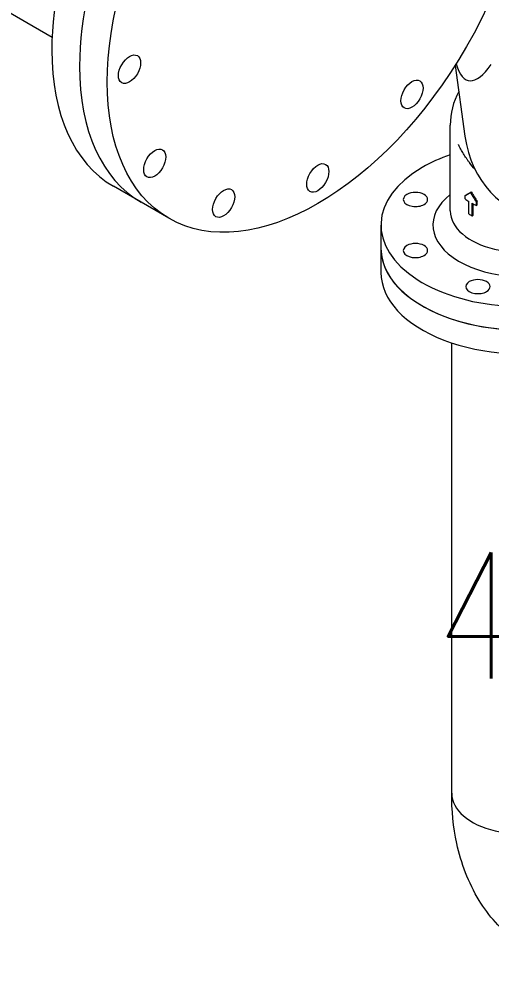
# Model space of a CAD drawing. Header units: millimetres. Extents: x -312439 to 477422, y -331570 to 212570.
# Drawn here: x 349937 to 350406, y 169591 to 170533 of the extents above; entities that cross this region are included whole.
import ezdxf

# ---------------------------------------------------------------- set-up
doc = ezdxf.new("R2010")
doc.units = ezdxf.units.MM
doc.layers.add('ARCONDTEXTO', color=4, linetype='Continuous')
doc.styles.add('ROMAND', font='ROMAND.SHX')
doc.styles.add('ROMANS', font='romans.shx', dxfattribs={"height": 187.5})
doc.dimstyles.new('1-50 (MILIMETRO)', dxfattribs={"dimscale": 0, "dimtxt": 125, "dimasz": 125, "dimexe": 100, "dimexo": 100, "dimgap": 50, "dimtad": 0, "dimdec": 0, "dimzin": 0, "dimdsep": 46, "dimtxsty": 'ROMAND', "dimcen": -390, "dimclrd": 1, "dimclre": 1, "dimclrt": 3, "dimadec": 0, "dimazin": 0, "dimtfac": 1, "dimtdec": 0, "dimtix": 1, "dimtmove": 2, "dimatfit": 2, "dimfxl": 1, "dimtvp": 1, "dimtolj": 1, "dimtzin": 0, "dimarcsym": 0})

# ---------------------------------------------------------------- blocks, each defined once
blk = doc.blocks.new('*D23')
at = {"color": 1, "lineweight": -2, "transparency": 16777216}
for p, q in [((350336.9, 171456.1), (349193, 170795.67)), ((349293, 170728.41), (349293, 169056.74)), ((350336.9, 169534.43), (349193, 168874))]:
    blk.add_line(p, q, dxfattribs=at)
at = {"color": 1, "transparency": 16777216}
for points in [[(349272.17, 170728.41), (349313.83, 170728.41), (349293, 170853.41)], [(349272.17, 169056.74), (349313.83, 169056.74), (349293, 168931.74)]]:
    blk.add_solid(points, dxfattribs=at)
at = {"layer": 'Defpoints', "color": 0, "transparency": 16777216}
for p in [(350436.9, 171513.84), (350436.9, 169592.17), (349293, 168931.74)]:
    blk.add_point(p, dxfattribs=at)
at = {"color": 3, "transparency": 16777216, "insert": (349176.12, 169869.33), "char_height": 125, "attachment_point": 5, "rotation": 90, "style": 'ROMAND'}
blk.add_mtext('\\A1;1922', dxfattribs=at)

msp = doc.modelspace()

# ---------------------------------------------------------------- linework, layer by layer
at = {"color": 5, "linetype": 'Continuous', "lineweight": 0, "extrusion": (4.44089e-16, 0.816497, 0.57735)}
for p, q in [((349969.926, 170514.467), (345822.552, 172908.954)), ((350370.291, 170486.724), (350380.107, 170416.515)), ((350365.507, 170342.28), (350365.507, 170427.323)), ((350085.994, 170334.884), (350030.915, 170366.684)), ((350385.517, 170360.561), (350386.418, 170361.081)), ((350380.193, 170357.491), (350381.1, 170358.015)), ((350380.193, 170354.201), (350380.193, 170357.491)), ((350383.857, 170339.314), (350383.857, 170351.76)), ((350391.461, 170350.985), (350392.368, 170351.509)), ((350391.461, 170347.696), (350391.461, 170350.985)), ((350392.368, 170348.219), (350392.368, 170351.509)), ((350387.229, 170337.368), (350387.229, 170349.813)), ((350388.131, 170337.888), (350388.131, 170349.334)), ((350391.461, 170347.696), (350392.368, 170348.219)), ((350387.229, 170337.368), (350388.131, 170337.888)), ((350296.665, 170328.228), (350296.665, 170281.216)), ((350366.904, 169763.616), (350366.904, 170211.058))]:
    msp.add_line(p, q, dxfattribs=at)
at = {"color": 5, "linetype": 'Continuous', "lineweight": 0}
msp.add_arc((350436.898, 170427.323), 71.391, 151.937168, 180, dxfattribs=at)
for centre, major_axis, ratio, start_param, end_param in [((350178.803, 170622.833), (-147.888, -256.149), 0.5773503, 3.1415927, 5.4977871), ((350206.342, 170606.933), (147.888, 256.149), 0.5773503, 0, 2.3561945), ((350206.342, 170606.933), (-147.888, -256.149), 0.5773503, 3.1415927, 5.4977871), ((350178.803, 170622.833), (-147.888, -256.149), 0.5773503, 5.4977871, 6.2831853), ((350206.342, 170606.933), (147.888, 256.149), 0.5773503, 2.3561945, 3.1415927), ((350206.342, 170606.933), (-147.888, -256.149), 0.5773503, 5.4977871, 6.2831853), ((350436.898, 170728.049), (53.231, 256.437), 0.1855173, 2.8160817, 3.5384683), ((350450.56, 170428.543), (8.052, -90.155), 0.7886751, 4.7755436, 6.1995467), ((350436.898, 170328.228), (140.233, 0), 0.5773503, 2.1049246, 2.3561945), ((350436.898, 170328.228), (140.233, 0), 0.5773503, 2.3561945, 5.3919), ((350330.896, 170353.578), (-12.111, 0), 0.5773503, 2.3561945, 5.4977871), ((350436.898, 170390.226), (72.666, 41.926), 0.0002842, 3.8169857, 3.9268556), ((350436.898, 170390.226), (71.391, 41.191), 0.0002842, 3.8150161, 3.9268561), ((350436.898, 170390.229), (-51.391, 88.954), 0.5775397, 1.5706608, 1.6805311), ((350436.898, 170390.229), (-50.49, 87.393), 0.5775397, 1.5706614, 1.6825017), ((350330.896, 170353.578), (-12.111, 0), 0.5773503, 5.4977871, 8.6393798), ((350436.898, 170328.228), (88.602, 0), 0.5773503, 2.5077462, 5.3297188), ((350436.898, 170380.436), (-72.666, 0), 0.5773503, 0.675557, 0.7525866), ((350436.898, 170342.28), (71.391, 0), 0.5773503, 3.1415927, 5.4977871), ((350436.898, 170380.436), (-72.666, 0), 0.5773503, 0.8182097, 0.8952971), ((350436.898, 170367.991), (-72.666, 0), 0.5773503, 0.7525866, 0.8182097), ((350436.898, 170305.016), (-140.233, 0), 0.5773503, 0, 1.9627364), ((350436.898, 170305.016), (140.233, 0), 0.5773503, 3.1415927, 5.4977871), ((350330.896, 170302.878), (-12.111, 0), 0.5773503, 5.4977871, 8.6393798), ((350330.896, 170302.878), (-12.111, 0), 0.5773503, 2.3561945, 5.4977871), ((350436.898, 170281.216), (140.233, 0), 0.5773503, 3.1415927, 5.1043291), ((350392.991, 170267.027), (-12.111, 0), 0.5773503, 5.4977871, 8.6393798), ((350392.991, 170267.027), (-12.111, 0), 0.5773503, 2.3561945, 5.4977871), ((350436.898, 169763.616), (69.994, 0), 0.5773503, 3.1415927, 5.4977871)]:
    msp.add_ellipse(centre, major_axis=major_axis, ratio=ratio, start_param=start_param, end_param=end_param, dxfattribs=at)
for centre, major_axis in [((350233.882, 170591.033), (147.888, 256.149)), ((350046.821, 170483.033), (7.777, 13.47)), ((350327.413, 170457.972), (7.777, 13.47)), ((350071.882, 170389.502), (7.777, 13.47)), ((350233.882, 170375.033), (7.777, 13.47)), ((350140.351, 170349.972), (7.777, 13.47))]:
    msp.add_ellipse(centre, major_axis=major_axis, ratio=0.5773503, dxfattribs=at)
for points, knots in [([(350390.106, 170383.47), (350388.197, 170385.642), (350386.374, 170387.881), (350384.097, 170390.904), (350383.564, 170391.629), (350382.521, 170393.087), (350382.01, 170393.819), (350380.508, 170396.028), (350379.548, 170397.516), (350377.714, 170400.522), (350376.838, 170402.04), (350375.589, 170404.34), (350375.184, 170405.111), (350374.591, 170406.272), (350374.299, 170406.855), (350374.013, 170407.439), (350373.824, 170407.829), (350373.729, 170408.027), (350373.637, 170408.22)], [0.05657441, 0.05657441, 0.05657441, 0.05657441, 0.063463935, 0.063463935, 0.06560998, 0.06560998, 0.067756025, 0.067756025, 0.072048115, 0.072048115, 0.076340205, 0.076340205, 0.07848625, 0.07848625, 0.079559272, 0.080095783, 0.080095783, 0.080632295, 0.080632295, 0.080632295, 0.080632295]), ([(350620.375, 169617.274), (350599.329, 169605.123), (350576.965, 169595.956), (350530.286, 169586.52), (350505.798, 169586.184), (350463.544, 169596.724), (350445.705, 169605.19), (350415.778, 169628.02), (350403.567, 169641.983), (350383.368, 169674.859), (350376.226, 169694.131), (350368.475, 169730.15), (350366.904, 169746.789), (350366.904, 169763.616)], [1.5707963, 1.5707963, 1.5707963, 1.5707963, 1.8849556, 1.8849556, 2.1921911, 2.1921911, 2.4304134, 2.4304134, 2.6591714, 2.6591714, 2.9240626, 2.9240626, 3.1415927, 3.1415927, 3.1415927, 3.1415927])]:
    msp.add_open_spline(points, degree=3, knots=knots, dxfattribs=at)

# ---------------------------------------------------------------- texts
at = {"layer": 'ARCONDTEXTO', "linetype": 'Continuous', "lineweight": -3, "style": 'ROMANS', "width": 0.8}
msp.add_text('4"', height=125, dxfattribs=at).set_placement((350350.459, 169877.768))

# ---------------------------------------------------------------- dimensions: what is measured, and where the dimension line sits
dim = msp.add_linear_dim(base=(349293.001, 168931.736), p1=(350436.898, 171513.838), p2=(350436.898, 169592.166), angle=90, dimstyle='1-50 (MILIMETRO)', override={"dimscale": 1})
dim.commit()
dim.dimension.update_dxf_attribs({"geometry": '*D23', "text_midpoint": (349176.123, 169869.333), "dimtype": 160})

doc.saveas('drawing.dxf')
